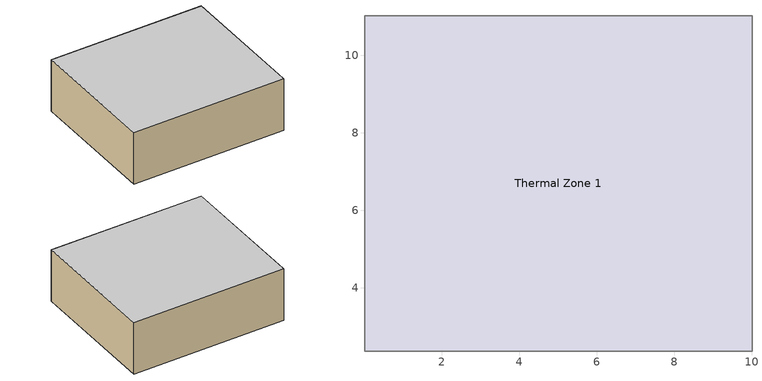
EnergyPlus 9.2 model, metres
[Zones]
Thermal Zone 1
 floor adiabatic (No mass): 10,11.01 10,2.36 0,2.36 0,11.01 z0
 wall adiabatic (No mass): 0,11.01 0,2.36 10,2.36 10,11.01 0,11.01 z0:3.5
 ceiling adiabatic (No mass): 10,2.36 10,11.01 0,11.01 0,2.36 z3.5
[Building]
Building 1
[Site:Location]
Temixco: Latitude {deg}=18.51; Longitude {deg}=-99.14; Time Zone {hr}=-6; Elevation {m}=1219
[Material:NoMass]
CP02 CARPET PAD: Roughness=Smooth; Thermal Resistance {m2-K/W}=0.1; Thermal Absorptance=0.9; Solar Absorptance=0.8; Visible Absorptance=0.8
[Construction]
No mass: CP02 CARPET PAD, CP02 CARPET PAD
[Zone]
Thermal Zone 1
